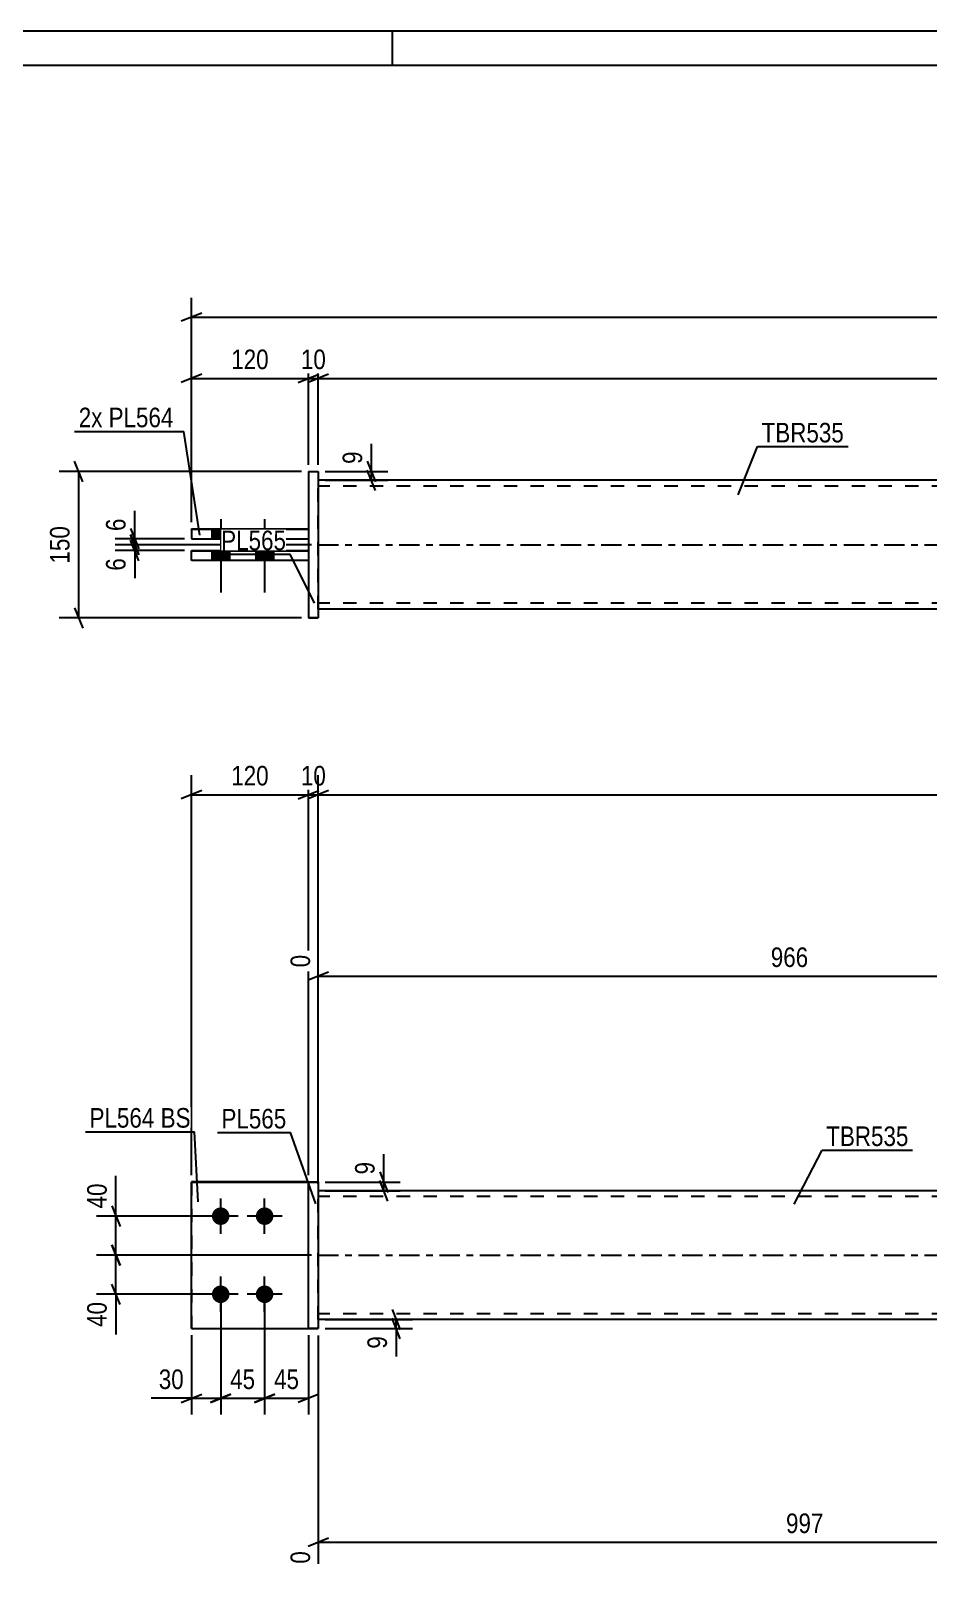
# Model space of a CAD drawing. Header units: millimetres. Extents: x 0 to 594, y 0 to 420.
# Drawn here: x 121.1 to 252.6, y 191.5 to 420 of the extents above; entities that cross this region are included whole.
import ezdxf

# ---------------------------------------------------------------- set-up
doc = ezdxf.new("R2010")
doc.units = ezdxf.units.MM
doc.linetypes.add('DXK_LINE_DOT2', pattern=[3.9198, 1.9599, -1.9599])
doc.linetypes.add('DXK_LINE_DOT3', pattern=[5.9187, 2.979, -0.9799, 0.9799, -0.9799])
doc.styles.add('Arial Narrow', font='ARIALN.TTF', dxfattribs={"height": 0.2})

# ---------------------------------------------------------------- blocks, each defined once
blk = doc.blocks.new('Unknown-585696697-1128')
at = {"color": 5, "linetype": 'Continuous'}
for p, q in [((594, 420), (0, 420)), ((174, 415), (174, 420)), ((589, 415), (5, 415))]:
    blk.add_line(p, q, dxfattribs=at)
blk = doc.blocks.new('Part-585696697-2000 - 1994')
at = {"color": 2, "linetype": 'Continuous'}
for p, q in [((501.93, 250.29), (163.15, 250.29)), ((501.93, 231.43), (163.15, 231.43))]:
    blk.add_line(p, q, dxfattribs=at)
at = {"color": 7, "linetype": 'DXK_LINE_DOT2'}
for p, q in [((163.15, 231.43), (163.15, 250.29)), ((501.93, 249.43), (163.15, 249.43)), ((501.93, 232.29), (163.15, 232.29))]:
    blk.add_line(p, q, dxfattribs=at)
at = {"color": 7, "linetype": 'DXK_LINE_DOT3'}
blk.add_line((163.15, 240.86), (501.93, 240.86), dxfattribs=at)
blk = doc.blocks.new('Part-585696697-2017 - 1994')
at = {"color": 2, "linetype": 'Continuous'}
for p, q in [((144.58, 230.14), (144.58, 251.57)), ((144.58, 251.57), (161.72, 251.57)), ((161.72, 251.57), (144.58, 251.57)), ((161.72, 251.57), (161.72, 251.56)), ((144.58, 230.14), (161.72, 230.14))]:
    blk.add_line(p, q, dxfattribs=at)
at = {"color": 7, "linetype": 'DXK_LINE_DOT2'}
for p, q in [((144.58, 251.57), (144.58, 251.57)), ((144.58, 251.57), (144.58, 251.57)), ((161.72, 251.57), (161.72, 251.57)), ((161.72, 251.57), (161.72, 251.57)), ((161.72, 230.14), (161.72, 251.56)), ((144.58, 230.14), (144.58, 230.14)), ((144.58, 230.14), (161.72, 230.14)), ((161.72, 230.14), (161.72, 230.14))]:
    blk.add_line(p, q, dxfattribs=at)
blk = doc.blocks.new('Part-585696697-2022 - 1994')
at = {"color": 2, "linetype": 'Continuous'}
for p, q in [((161.72, 251.58), (144.58, 251.58)), ((144.58, 251.57), (144.58, 251.57)), ((144.58, 251.57), (161.72, 251.57)), ((161.72, 251.57), (161.72, 251.57))]:
    blk.add_line(p, q, dxfattribs=at)
at = {"color": 7, "linetype": 'DXK_LINE_DOT2'}
for p, q in [((144.58, 251.58), (144.58, 230.15)), ((161.72, 230.15), (161.72, 251.58)), ((144.58, 230.15), (144.58, 230.15)), ((144.58, 230.15), (161.72, 230.15)), ((144.58, 230.15), (161.72, 230.15)), ((161.72, 230.15), (161.72, 230.15))]:
    blk.add_line(p, q, dxfattribs=at)
blk = doc.blocks.new('Part-585696697-2027 - 1994')
at = {"color": 2, "linetype": 'Continuous'}
for p, q in [((161.72, 251.59), (163.15, 251.59)), ((161.72, 230.13), (161.72, 251.59)), ((161.72, 251.56), (163.15, 251.56)), ((163.15, 251.56), (163.15, 251.59)), ((163.15, 251.59), (163.15, 251.56)), ((163.15, 251.56), (163.15, 230.13)), ((161.72, 230.13), (163.15, 230.13))]:
    blk.add_line(p, q, dxfattribs=at)
at = {"color": 7, "linetype": 'DXK_LINE_DOT2'}
blk.add_line((161.72, 230.16), (163.15, 230.16), dxfattribs=at)
blk = doc.blocks.new('Bolt-585696697-2034 - 1994')
at = {"linetype": 'Continuous'}
for points in [[(148.87, 247.86), (149.13, 247.83), (149.39, 247.74), (149.62, 247.61), (149.82, 247.43), (149.98, 247.21), (150.09, 246.97), (150.15, 246.7), (150.15, 246.44), (150.09, 246.17), (149.98, 245.93), (149.82, 245.71), (149.62, 245.53), (149.39, 245.39), (149.13, 245.31), (148.87, 245.28), (148.6, 245.31), (148.34, 245.39), (148.11, 245.53), (147.91, 245.71), (147.75, 245.93), (147.64, 246.17), (147.59, 246.44), (147.59, 246.7), (147.64, 246.97), (147.75, 247.21), (147.91, 247.43), (148.11, 247.61), (148.34, 247.74), (148.6, 247.83)], [(155.3, 247.86), (155.56, 247.83), (155.82, 247.74), (156.05, 247.61), (156.25, 247.43), (156.41, 247.21), (156.52, 246.97), (156.57, 246.7), (156.57, 246.44), (156.52, 246.17), (156.41, 245.93), (156.25, 245.71), (156.05, 245.53), (155.82, 245.39), (155.56, 245.31), (155.3, 245.28), (155.03, 245.31), (154.77, 245.39), (154.54, 245.53), (154.34, 245.71), (154.18, 245.93), (154.07, 246.17), (154.02, 246.44), (154.02, 246.7), (154.07, 246.97), (154.18, 247.21), (154.34, 247.43), (154.54, 247.61), (154.77, 247.74), (155.03, 247.83)], [(148.87, 236.43), (149.13, 236.4), (149.39, 236.32), (149.62, 236.18), (149.82, 236), (149.98, 235.78), (150.09, 235.54), (150.15, 235.28), (150.15, 235.01), (150.09, 234.74), (149.98, 234.5), (149.82, 234.28), (149.62, 234.1), (149.39, 233.97), (149.13, 233.88), (148.87, 233.86), (148.6, 233.88), (148.34, 233.97), (148.11, 234.1), (147.91, 234.28), (147.75, 234.5), (147.64, 234.74), (147.59, 235.01), (147.59, 235.28), (147.64, 235.54), (147.75, 235.78), (147.91, 236), (148.11, 236.18), (148.34, 236.32), (148.6, 236.4)], [(155.3, 236.43), (155.56, 236.4), (155.82, 236.32), (156.05, 236.18), (156.25, 236), (156.41, 235.78), (156.52, 235.54), (156.57, 235.28), (156.57, 235.01), (156.52, 234.74), (156.41, 234.5), (156.25, 234.28), (156.05, 234.1), (155.82, 233.97), (155.56, 233.88), (155.3, 233.86), (155.03, 233.88), (154.77, 233.97), (154.54, 234.1), (154.34, 234.28), (154.18, 234.5), (154.07, 234.74), (154.02, 235.01), (154.02, 235.28), (154.07, 235.54), (154.18, 235.78), (154.34, 236), (154.54, 236.18), (154.77, 236.32), (155.03, 236.4)]]:
    blk.add_hatch(color=1, dxfattribs=at).paths.add_polyline_path(points)
at = {"color": 1, "linetype": 'Continuous'}
for p, q in [((148.87, 244), (148.87, 249.14)), ((155.3, 244), (155.3, 249.14)), ((151.44, 246.57), (146.3, 246.57)), ((157.87, 246.57), (152.72, 246.57)), ((148.87, 232.57), (148.87, 237.72)), ((155.3, 232.57), (155.3, 237.72)), ((151.44, 235.14), (146.3, 235.14)), ((157.87, 235.14), (152.72, 235.14))]:
    blk.add_line(p, q, dxfattribs=at)
blk = doc.blocks.new('Part-585696697-1714 - 1676')
at = {"color": 2, "linetype": 'Continuous'}
for p, q in [((144.58, 347.12), (144.58, 347.15)), ((144.58, 347.15), (144.58, 345.69)), ((144.58, 347.15), (161.72, 347.15)), ((144.58, 347.12), (161.72, 347.12)), ((144.58, 345.69), (161.72, 345.69)), ((161.72, 347.12), (161.72, 345.69))]:
    blk.add_line(p, q, dxfattribs=at)
at = {"color": 7, "linetype": 'DXK_LINE_DOT2'}
for p, q in [((144.58, 345.72), (161.72, 345.72)), ((161.72, 347.15), (161.72, 347.12)), ((161.72, 347.12), (161.72, 347.15))]:
    blk.add_line(p, q, dxfattribs=at)
blk = doc.blocks.new('Bolt-585696697-1689 - 1676')
at = {"linetype": 'Continuous'}
for points in [[(147.58, 345.71), (150.15, 345.71), (150.15, 347.14), (147.58, 347.14)], [(147.58, 345.7), (150.15, 345.7), (150.15, 347.12), (147.58, 347.12)], [(154.01, 345.71), (156.58, 345.71), (156.58, 347.14), (154.01, 347.14)], [(154.01, 345.7), (156.58, 345.7), (156.58, 347.12), (154.01, 347.12)], [(147.58, 342.57), (150.15, 342.57), (150.15, 344), (147.58, 344)], [(147.58, 342.55), (150.15, 342.55), (150.15, 343.98), (147.58, 343.98)], [(154.01, 342.57), (156.58, 342.57), (156.58, 344), (154.01, 344)], [(154.01, 342.55), (156.58, 342.55), (156.58, 343.98), (154.01, 343.98)]]:
    blk.add_hatch(color=1, dxfattribs=at).paths.add_polyline_path(points)
at = {"color": 1, "linetype": 'Continuous'}
for p, q in [((148.87, 348.57), (148.87, 337.86)), ((148.87, 348.55), (148.87, 337.84)), ((155.3, 348.57), (155.3, 337.86)), ((155.3, 348.55), (155.3, 337.84)), ((147.58, 347.14), (147.58, 345.71)), ((147.58, 347.12), (147.58, 345.7)), ((150.15, 347.14), (150.15, 345.71)), ((150.15, 347.12), (150.15, 345.7)), ((154.01, 347.14), (154.01, 345.71)), ((154.01, 347.12), (154.01, 345.7)), ((156.58, 347.14), (156.58, 345.71)), ((156.58, 347.12), (156.58, 345.7)), ((147.58, 344), (147.58, 342.57)), ((147.58, 343.98), (147.58, 342.55)), ((150.15, 344), (150.15, 342.57)), ((150.15, 343.98), (150.15, 342.55)), ((154.01, 344), (154.01, 342.57)), ((154.01, 343.98), (154.01, 342.55)), ((156.58, 344), (156.58, 342.57)), ((156.58, 343.98), (156.58, 342.55))]:
    blk.add_line(p, q, dxfattribs=at)
blk = doc.blocks.new('Part-585696697-1699 - 1676')
at = {"color": 2, "linetype": 'Continuous'}
for p, q in [((161.72, 355.58), (163.15, 355.58)), ((161.72, 355.58), (161.72, 334.12)), ((161.72, 355.55), (163.15, 355.55)), ((163.15, 355.55), (163.15, 355.58)), ((163.15, 355.58), (163.15, 334.12)), ((163.15, 334.12), (161.72, 334.12))]:
    blk.add_line(p, q, dxfattribs=at)
at = {"color": 7, "linetype": 'DXK_LINE_DOT2'}
for p, q in [((161.72, 334.15), (163.15, 334.15)), ((161.72, 334.12), (161.72, 334.15))]:
    blk.add_line(p, q, dxfattribs=at)
blk = doc.blocks.new('Part-585696697-1749 - 1676')
at = {"color": 2, "linetype": 'Continuous'}
for p, q in [((501.93, 354.28), (163.15, 354.28)), ((501.93, 335.42), (163.15, 335.42))]:
    blk.add_line(p, q, dxfattribs=at)
at = {"color": 7, "linetype": 'DXK_LINE_DOT2'}
for p, q in [((163.15, 335.42), (163.15, 354.28)), ((501.93, 353.42), (163.15, 353.42)), ((501.93, 336.28), (163.15, 336.28))]:
    blk.add_line(p, q, dxfattribs=at)
at = {"color": 7, "linetype": 'DXK_LINE_DOT3'}
blk.add_line((163.15, 344.85), (501.93, 344.85), dxfattribs=at)
blk = doc.blocks.new('Part-585696697-1776 - 1676')
at = {"color": 2, "linetype": 'Continuous'}
for p, q in [((144.58, 342.55), (144.58, 344.01)), ((144.58, 344.01), (161.72, 344.01)), ((144.58, 343.97), (161.72, 343.97)), ((161.72, 343.97), (161.72, 342.55)), ((161.72, 342.55), (144.58, 342.55))]:
    blk.add_line(p, q, dxfattribs=at)
at = {"color": 7, "linetype": 'DXK_LINE_DOT2'}
for p, q in [((161.72, 343.97), (161.72, 344.01)), ((161.72, 344.01), (161.72, 343.97)), ((144.58, 342.58), (161.72, 342.58))]:
    blk.add_line(p, q, dxfattribs=at)
blk = doc.blocks.new('StraightDimension-585696697-2291 - 1994')
at = {"color": 7, "linetype": 'Continuous'}
for p, q in [((164.15, 231.43), (176.96, 231.43)), ((173.96, 232.93), (175.16, 229.93)), ((175.16, 228.63), (173.96, 231.63)), ((174.56, 230.13), (174.56, 231.43)), ((164.15, 230.13), (176.96, 230.13))]:
    blk.add_line(p, q, dxfattribs=at)
at = {"color": 0}
blk.add_wipeout([(173.81, 229.6), (169.61, 229.6), (169.61, 226.58), (173.81, 226.58)], dxfattribs=at)
at = {"color": 7, "linetype": 'Continuous'}
blk.add_line((174.56, 230.13), (174.56, 226.05), dxfattribs=at)
blk.add_line((174.56, 230.13), (174.56, 226.05), dxfattribs=at)
at = {"color": 3, "style": 'Arial Narrow'}
blk.add_text('9', height=2.86, rotation=90.0002, dxfattribs=at).set_placement((173.21, 227.18))
blk = doc.blocks.new('StraightDimension-585696697-2366 - 1994')
at = {"color": 7, "linetype": 'Continuous'}
for p, q in [((148.87, 234.14), (148.87, 217.52)), ((155.3, 234.14), (155.3, 217.52)), ((147.37, 219.32), (150.37, 220.52)), ((148.87, 219.92), (155.3, 219.92)), ((156.8, 220.52), (153.8, 219.32))]:
    blk.add_line(p, q, dxfattribs=at)
at = {"color": 0}
blk.add_wipeout([(154.51, 220.67), (154.51, 224.87), (149.65, 224.87), (149.65, 220.67)], dxfattribs=at)
at = {"color": 3, "style": 'Arial Narrow'}
blk.add_text('45', height=2.863, dxfattribs=at).set_placement((150.25, 221.27))
blk = doc.blocks.new('StraightDimension-585696697-2044 - 1994')
at = {"color": 7, "linetype": 'Continuous'}
for p, q in [((144.58, 252.57), (144.58, 311.11)), ((161.72, 252.57), (161.72, 311.11)), ((146.08, 308.86), (143.08, 307.66)), ((160.22, 307.66), (163.22, 308.86)), ((144.58, 308.26), (161.72, 308.26))]:
    blk.add_line(p, q, dxfattribs=at)
at = {"color": 0}
blk.add_wipeout([(156.49, 309.01), (156.49, 313.21), (149.81, 313.21), (149.81, 309.01)], dxfattribs=at)
at = {"color": 3, "style": 'Arial Narrow'}
blk.add_text('120', height=2.863, dxfattribs=at).set_placement((150.41, 309.61))
blk = doc.blocks.new('StraightDimension-585696697-2066 - 1994')
at = {"color": 7, "linetype": 'Continuous'}
for p, q in [((161.72, 252.57), (161.72, 311.11)), ((163.15, 252.56), (163.15, 311.11)), ((160.22, 307.66), (163.22, 308.86)), ((164.65, 308.86), (161.65, 307.66)), ((161.72, 308.26), (163.15, 308.26))]:
    blk.add_line(p, q, dxfattribs=at)
at = {"color": 0}
blk.add_wipeout([(164.87, 309.01), (164.87, 313.21), (160.01, 313.21), (160.01, 309.01)], dxfattribs=at)
at = {"color": 3, "style": 'Arial Narrow'}
blk.add_text('10', height=2.863, dxfattribs=at).set_placement((160.61, 309.61))
blk = doc.blocks.new('StraightDimension-585696697-2340 - 1994')
at = {"color": 7, "linetype": 'Continuous'}
for p, q in [((163.15, 229.13), (163.15, 195.71)), ((305.64, 230.43), (305.64, 192.05)), ((164.65, 199.44), (161.65, 198.24)), ((304.14, 198.24), (307.14, 199.44)), ((163.15, 198.84), (305.64, 198.84))]:
    blk.add_line(p, q, dxfattribs=at)
at = {"color": 0}
blk.add_wipeout([(237.74, 199.59), (237.74, 203.79), (231.05, 203.79), (231.05, 199.59)], dxfattribs=at)
at = {"color": 0, "linetype": 'Continuous'}
for points in [[(162.55, 198.14), (158.35, 198.14), (158.35, 195.11), (162.55, 195.11)], [(305.04, 198.14), (300.84, 198.14), (300.84, 191.45), (305.04, 191.45)]]:
    blk.add_wipeout(points, dxfattribs=at)
at = {"color": 3, "style": 'Arial Narrow'}
blk.add_text('997', height=2.863, dxfattribs=at).set_placement((231.65, 200.19))
at = {"color": 3, "linetype": 'Continuous', "style": 'Arial Narrow'}
for s, height, p in [('0', 2.86, (161.95, 195.71)), ('997', 2.863, (304.44, 192.05))]:
    blk.add_text(s, height=height, rotation=90.0002, dxfattribs=at).set_placement(p)
blk = doc.blocks.new('StraightDimension-585696697-2083 - 1994')
at = {"color": 7, "linetype": 'Continuous'}
for p, q in [((163.15, 252.56), (163.15, 311.11)), ((164.65, 308.86), (161.65, 307.66)), ((163.15, 308.26), (501.93, 308.26))]:
    blk.add_line(p, q, dxfattribs=at)
blk = doc.blocks.new('StraightDimension-585696697-2255 - 1994')
at = {"color": 7, "linetype": 'Continuous'}
for p, q in [((132.92, 242.36), (134.12, 239.36)), ((162.15, 240.86), (130.67, 240.86)), ((133.52, 235.14), (133.52, 240.86)), ((134.12, 233.64), (132.92, 236.64)), ((147.87, 235.14), (130.67, 235.14))]:
    blk.add_line(p, q, dxfattribs=at)
at = {"color": 0}
blk.add_wipeout([(132.77, 234.62), (128.57, 234.62), (128.57, 229.76), (132.77, 229.76)], dxfattribs=at)
at = {"color": 7, "linetype": 'Continuous'}
blk.add_line((133.52, 235.14), (133.52, 229.24), dxfattribs=at)
blk.add_line((133.52, 235.14), (133.52, 229.24), dxfattribs=at)
at = {"color": 3, "style": 'Arial Narrow'}
blk.add_text('40', height=2.863, rotation=90.0002, dxfattribs=at).set_placement((132.17, 230.36))
blk = doc.blocks.new('StraightDimension-585696697-2268 - 1994')
at = {"color": 7, "linetype": 'Continuous'}
for p, q in [((132.92, 248.07), (134.12, 245.07)), ((147.87, 246.57), (130.67, 246.57)), ((133.52, 240.86), (133.52, 246.57)), ((134.12, 239.36), (132.92, 242.36)), ((162.15, 240.86), (130.67, 240.86))]:
    blk.add_line(p, q, dxfattribs=at)
at = {"color": 0}
blk.add_wipeout([(132.77, 251.95), (128.57, 251.95), (128.57, 247.1), (132.77, 247.1)], dxfattribs=at)
at = {"color": 7, "linetype": 'Continuous'}
blk.add_line((133.52, 246.57), (133.52, 252.48), dxfattribs=at)
blk.add_line((133.52, 246.57), (133.52, 252.48), dxfattribs=at)
at = {"color": 3, "style": 'Arial Narrow'}
blk.add_text('40', height=2.863, rotation=90.0002, dxfattribs=at).set_placement((132.17, 247.7))
blk = doc.blocks.new('StraightDimension-585696697-2353 - 1994')
at = {"color": 7, "linetype": 'Continuous'}
for p, q in [((155.3, 234.14), (155.3, 217.52)), ((161.72, 229.15), (161.72, 217.52)), ((153.8, 219.32), (156.8, 220.52)), ((155.3, 219.92), (161.72, 219.92)), ((163.22, 220.52), (160.22, 219.32))]:
    blk.add_line(p, q, dxfattribs=at)
at = {"color": 0}
blk.add_wipeout([(160.94, 220.67), (160.94, 224.87), (156.08, 224.87), (156.08, 220.67)], dxfattribs=at)
at = {"color": 3, "style": 'Arial Narrow'}
blk.add_text('45', height=2.863, dxfattribs=at).set_placement((156.68, 221.27))
blk = doc.blocks.new('StraightDimension-585696697-2282 - 1994')
at = {"color": 7, "linetype": 'Continuous'}
for p, q in [((164.15, 251.56), (175.15, 251.56)), ((172.15, 253.06), (173.35, 250.06)), ((173.35, 248.79), (172.15, 251.79)), ((172.75, 250.29), (172.75, 251.56)), ((164.15, 250.29), (175.15, 250.29))]:
    blk.add_line(p, q, dxfattribs=at)
at = {"color": 0}
blk.add_wipeout([(172, 255.11), (167.8, 255.11), (167.8, 252.08), (172, 252.08)], dxfattribs=at)
at = {"color": 7, "linetype": 'Continuous'}
blk.add_line((172.75, 251.56), (172.75, 255.64), dxfattribs=at)
blk.add_line((172.75, 251.56), (172.75, 255.64), dxfattribs=at)
at = {"color": 3, "style": 'Arial Narrow'}
blk.add_text('9', height=2.86, rotation=90.0002, dxfattribs=at).set_placement((171.4, 252.68))
blk = doc.blocks.new('StraightDimension-585696697-2373 - 1994')
at = {"color": 7, "linetype": 'Continuous'}
for p, q in [((148.87, 234.14), (148.87, 217.52)), ((144.58, 229.15), (144.58, 217.52)), ((143.08, 219.32), (146.08, 220.52)), ((144.58, 219.92), (148.87, 219.92)), ((150.37, 220.52), (147.37, 219.32))]:
    blk.add_line(p, q, dxfattribs=at)
at = {"color": 0}
blk.add_wipeout([(144.06, 220.67), (144.06, 224.87), (139.2, 224.87), (139.2, 220.67)], dxfattribs=at)
at = {"color": 7, "linetype": 'Continuous'}
blk.add_line((144.58, 219.92), (138.68, 219.92), dxfattribs=at)
blk.add_line((144.58, 219.92), (138.68, 219.92), dxfattribs=at)
at = {"color": 3, "style": 'Arial Narrow'}
blk.add_text('30', height=2.863, dxfattribs=at).set_placement((139.8, 221.27))
blk = doc.blocks.new('StraightDimension-585696697-2384 - 1994')
at = {"color": 7, "linetype": 'Continuous'}
for p, q in [((301.17, 251.29), (301.17, 292.98)), ((163.15, 251.29), (163.15, 284.82)), ((164.65, 282.29), (161.65, 281.09)), ((163.15, 281.69), (301.17, 281.69)), ((299.67, 281.09), (302.67, 282.29))]:
    blk.add_line(p, q, dxfattribs=at)
at = {"color": 0, "linetype": 'Continuous'}
for points in [[(300.57, 293.58), (296.37, 293.58), (296.37, 286.89), (300.57, 286.89)], [(162.55, 285.42), (158.35, 285.42), (158.35, 282.39), (162.55, 282.39)]]:
    blk.add_wipeout(points, dxfattribs=at)
at = {"color": 0}
blk.add_wipeout([(235.5, 282.44), (235.5, 286.64), (228.82, 286.64), (228.82, 282.44)], dxfattribs=at)
at = {"color": 3, "linetype": 'Continuous', "style": 'Arial Narrow'}
for s, height, p in [('966', 2.863, (299.97, 287.49)), ('0', 2.86, (161.95, 282.99))]:
    blk.add_text(s, height=height, rotation=90.0002, dxfattribs=at).set_placement(p)
at = {"color": 3, "style": 'Arial Narrow'}
blk.add_text('966', height=2.863, dxfattribs=at).set_placement((229.42, 283.04))
blk = doc.blocks.new('StraightDimension-585696697-1778 - 1676')
at = {"color": 7, "linetype": 'Continuous'}
for p, q in [((170.33, 357.05), (171.53, 354.05)), ((164.15, 355.55), (173.33, 355.55)), ((164.15, 354.28), (173.33, 354.28)), ((171.53, 352.78), (170.33, 355.78)), ((170.93, 354.28), (170.93, 355.55))]:
    blk.add_line(p, q, dxfattribs=at)
at = {"color": 0}
blk.add_wipeout([(170.18, 359.1), (165.98, 359.1), (165.98, 356.07), (170.18, 356.07)], dxfattribs=at)
at = {"color": 7, "linetype": 'Continuous'}
blk.add_line((170.93, 355.55), (170.93, 359.62), dxfattribs=at)
blk.add_line((170.93, 355.55), (170.93, 359.62), dxfattribs=at)
at = {"color": 3, "style": 'Arial Narrow'}
blk.add_text('9', height=2.86, rotation=90.0002, dxfattribs=at).set_placement((169.58, 356.67))
blk = doc.blocks.new('StraightDimension-585696697-1872 - 1676')
at = {"color": 7, "linetype": 'Continuous'}
for p, q in [((144.58, 348.15), (144.58, 381)), ((146.08, 378.75), (143.08, 377.55)), ((144.58, 378.15), (520.5, 378.15))]:
    blk.add_line(p, q, dxfattribs=at)
blk = doc.blocks.new('StraightDimension-585696697-1892 - 1676')
at = {"color": 7, "linetype": 'Continuous'}
for p, q in [((128.68, 354.05), (127.48, 357.05)), ((160.72, 355.55), (125.23, 355.55)), ((128.08, 334.12), (128.08, 355.55)), ((160.72, 334.12), (125.23, 334.12)), ((127.48, 335.62), (128.68, 332.62))]:
    blk.add_line(p, q, dxfattribs=at)
at = {"color": 0}
blk.add_wipeout([(127.33, 348.17), (123.13, 348.17), (123.13, 341.49), (127.33, 341.49)], dxfattribs=at)
at = {"color": 3, "style": 'Arial Narrow'}
blk.add_text('150', height=2.863, rotation=90.0002, dxfattribs=at).set_placement((126.73, 342.09))
blk = doc.blocks.new('StraightDimension-585696697-1919 - 1676')
at = {"color": 7, "linetype": 'Continuous'}
for p, q in [((143.58, 345.72), (133.43, 345.72)), ((135.68, 347.22), (136.88, 344.22)), ((136.88, 343.35), (135.68, 346.35)), ((136.28, 344.85), (136.28, 345.72)), ((162.15, 344.85), (133.43, 344.85))]:
    blk.add_line(p, q, dxfattribs=at)
at = {"color": 0}
blk.add_wipeout([(135.53, 349.27), (131.33, 349.27), (131.33, 346.25), (135.53, 346.25)], dxfattribs=at)
at = {"color": 7, "linetype": 'Continuous'}
blk.add_line((136.28, 345.72), (136.28, 349.8), dxfattribs=at)
blk.add_line((136.28, 345.72), (136.28, 349.8), dxfattribs=at)
at = {"color": 3, "style": 'Arial Narrow'}
blk.add_text('6', height=2.86, rotation=90.0002, dxfattribs=at).set_placement((134.93, 346.85))
blk = doc.blocks.new('StraightDimension-585696697-1841 - 1676')
at = {"color": 7, "linetype": 'Continuous'}
for p, q in [((163.15, 356.55), (163.15, 372.04)), ((164.65, 369.79), (161.65, 368.59)), ((163.15, 369.19), (501.93, 369.19))]:
    blk.add_line(p, q, dxfattribs=at)
blk = doc.blocks.new('StraightDimension-585696697-1851 - 1676')
at = {"color": 7, "linetype": 'Continuous'}
for p, q in [((144.58, 348.15), (144.58, 372.04)), ((161.72, 356.55), (161.72, 372.04)), ((146.08, 369.79), (143.08, 368.59)), ((144.58, 369.19), (161.72, 369.19)), ((160.22, 368.59), (163.22, 369.79))]:
    blk.add_line(p, q, dxfattribs=at)
at = {"color": 0}
blk.add_wipeout([(156.49, 369.94), (156.49, 374.14), (149.81, 374.14), (149.81, 369.94)], dxfattribs=at)
at = {"color": 3, "style": 'Arial Narrow'}
blk.add_text('120', height=2.863, dxfattribs=at).set_placement((150.41, 370.54))
blk = doc.blocks.new('StraightDimension-585696697-1861 - 1676')
at = {"color": 7, "linetype": 'Continuous'}
for p, q in [((161.72, 356.55), (161.72, 372.04)), ((163.15, 356.55), (163.15, 372.04)), ((160.22, 368.59), (163.22, 369.79)), ((164.65, 369.79), (161.65, 368.59)), ((161.72, 369.19), (163.15, 369.19))]:
    blk.add_line(p, q, dxfattribs=at)
at = {"color": 0}
blk.add_wipeout([(164.87, 369.94), (164.87, 374.14), (160.01, 374.14), (160.01, 369.94)], dxfattribs=at)
at = {"color": 3, "style": 'Arial Narrow'}
blk.add_text('10', height=2.863, dxfattribs=at).set_placement((160.61, 370.54))
blk = doc.blocks.new('StraightDimension-585696697-1903 - 1676')
at = {"color": 7, "linetype": 'Continuous'}
for p, q in [((135.68, 346.35), (136.88, 343.35)), ((136.88, 342.51), (135.68, 345.51)), ((162.15, 344.85), (133.43, 344.85)), ((143.58, 344.01), (133.43, 344.01)), ((136.28, 344.01), (136.28, 344.85))]:
    blk.add_line(p, q, dxfattribs=at)
at = {"color": 0}
blk.add_wipeout([(135.53, 343.48), (131.33, 343.48), (131.33, 340.45), (135.53, 340.45)], dxfattribs=at)
at = {"color": 7, "linetype": 'Continuous'}
blk.add_line((136.28, 344.01), (136.28, 339.93), dxfattribs=at)
blk.add_line((136.28, 344.01), (136.28, 339.93), dxfattribs=at)
at = {"color": 3, "style": 'Arial Narrow'}
blk.add_text('6', height=2.86, rotation=90.0002, dxfattribs=at).set_placement((134.93, 341.05))
blk = doc.blocks.new('Mark-585696697-1996 - 1994')
at = {"color": 0}
blk.add_wipeout([(249.59, 256.84), (249.59, 259.84), (237.54, 259.84), (237.54, 256.84)], dxfattribs=at)
blk.add_wipeout([(249.59, 256.84), (249.59, 259.84), (237.54, 259.84), (237.54, 256.84)], dxfattribs=at)
at = {"color": 30, "linetype": 'Continuous'}
for p, q in [((232.86, 248.34), (236.94, 256.24)), ((236.94, 256.24), (250.19, 256.24))]:
    blk.add_line(p, q, dxfattribs=at)
at = {"color": 3, "style": 'Arial Narrow'}
blk.add_text('TBR535', height=2.863, dxfattribs=at).set_placement((237.54, 256.84))
blk = doc.blocks.new('MarkSet-585696697-2462 - 1994')
at = {"color": 0}
blk.add_wipeout([(139.17, 259.53), (139.17, 262.53), (129.66, 262.53), (129.66, 259.53)], dxfattribs=at)
blk.add_wipeout([(139.17, 259.53), (139.17, 262.53), (129.66, 262.53), (129.66, 259.53)], dxfattribs=at)
blk.add_wipeout([(144.45, 259.53), (144.45, 262.53), (140.07, 262.53), (140.07, 259.53)], dxfattribs=at)
blk.add_wipeout([(144.45, 259.53), (144.45, 262.53), (140.07, 262.53), (140.07, 259.53)], dxfattribs=at)
at = {"color": 30, "linetype": 'Continuous'}
for p in [(129.06, 258.93), (145.59, 248.65)]:
    blk.add_line(p, (145.05, 258.93), dxfattribs=at)
at = {"color": 3, "style": 'Arial Narrow'}
for s, p in [('PL564', (129.66, 259.53)), ('BS', (140.07, 259.53))]:
    blk.add_text(s, height=2.863, dxfattribs=at).set_placement(p)
blk = doc.blocks.new('Mark-585696697-2023 - 1994')
at = {"color": 0}
blk.add_wipeout([(158.49, 259.41), (158.49, 262.41), (148.98, 262.41), (148.98, 259.41)], dxfattribs=at)
blk.add_wipeout([(158.49, 259.41), (158.49, 262.41), (148.98, 262.41), (148.98, 259.41)], dxfattribs=at)
at = {"color": 30, "linetype": 'Continuous'}
for p in [(148.38, 258.81), (162.8, 248.37)]:
    blk.add_line(p, (159.09, 258.81), dxfattribs=at)
at = {"color": 3, "style": 'Arial Narrow'}
blk.add_text('PL565', height=2.863, dxfattribs=at).set_placement((148.98, 259.41))
blk = doc.blocks.new('MarkSet-585696697-1957 - 1676')
at = {"color": 30, "linetype": 'Continuous'}
blk.add_line((145.79, 346.25), (143.45, 361.44), dxfattribs=at)
at = {"color": 0}
blk.add_wipeout([(131.55, 362.04), (131.55, 365.04), (128.08, 365.04), (128.08, 362.04)], dxfattribs=at)
blk.add_wipeout([(131.55, 362.04), (131.55, 365.04), (128.08, 365.04), (128.08, 362.04)], dxfattribs=at)
blk.add_wipeout([(141.95, 362.04), (141.95, 365.04), (132.45, 365.04), (132.45, 362.04)], dxfattribs=at)
blk.add_wipeout([(141.95, 362.04), (141.95, 365.04), (132.45, 365.04), (132.45, 362.04)], dxfattribs=at)
at = {"color": 30, "linetype": 'Continuous'}
blk.add_line((127.48, 361.44), (143.45, 361.44), dxfattribs=at)
at = {"color": 3, "style": 'Arial Narrow'}
for s, p in [('2x', (128.08, 362.04)), ('PL564', (132.45, 362.04))]:
    blk.add_text(s, height=2.863, dxfattribs=at).set_placement(p)
blk = doc.blocks.new('Mark-585696697-1695 - 1676')
at = {"color": 0}
blk.add_wipeout([(158.44, 344.04), (158.44, 347.04), (148.94, 347.04), (148.94, 344.04)], dxfattribs=at)
blk.add_wipeout([(158.44, 344.04), (158.44, 347.04), (148.94, 347.04), (148.94, 344.04)], dxfattribs=at)
at = {"color": 30, "linetype": 'Continuous'}
for p in [(148.34, 343.44), (162.61, 336.3)]:
    blk.add_line(p, (159.04, 343.44), dxfattribs=at)
at = {"color": 3, "style": 'Arial Narrow'}
blk.add_text('PL565', height=2.863, dxfattribs=at).set_placement((148.94, 344.04))
blk = doc.blocks.new('Mark-585696697-1745 - 1676')
at = {"color": 0}
blk.add_wipeout([(240.13, 359.82), (240.13, 362.82), (228.08, 362.82), (228.08, 359.82)], dxfattribs=at)
blk.add_wipeout([(240.13, 359.82), (240.13, 362.82), (228.08, 362.82), (228.08, 359.82)], dxfattribs=at)
at = {"color": 30, "linetype": 'Continuous'}
for p, q in [((224.66, 352.15), (227.48, 359.22)), ((227.48, 359.22), (240.73, 359.22))]:
    blk.add_line(p, q, dxfattribs=at)
at = {"color": 3, "style": 'Arial Narrow'}
blk.add_text('TBR535', height=2.863, dxfattribs=at).set_placement((228.08, 359.82))

msp = doc.modelspace()

# ---------------------------------------------------------------- block references
for name in ['Unknown-585696697-1128', 'Part-585696697-1699 - 1676', 'Part-585696697-1749 - 1676', 'Bolt-585696697-1689 - 1676', 'Part-585696697-1714 - 1676', 'Part-585696697-1776 - 1676', 'Part-585696697-2022 - 1994', 'Part-585696697-2017 - 1994', 'Part-585696697-2027 - 1994', 'Part-585696697-2000 - 1994', 'Bolt-585696697-2034 - 1994']:
    msp.add_blockref(name, (0, 0))

# ---------------------------------------------------------------- next in the draw order: block references
for name in ['StraightDimension-585696697-1778 - 1676', 'StraightDimension-585696697-2044 - 1994', 'StraightDimension-585696697-2366 - 1994', 'StraightDimension-585696697-2291 - 1994']:
    msp.add_blockref(name, (0, 0))

# ---------------------------------------------------------------- next in the draw order: block references
for name in ['StraightDimension-585696697-1872 - 1676', 'StraightDimension-585696697-2066 - 1994', 'StraightDimension-585696697-2340 - 1994']:
    msp.add_blockref(name, (0, 0))

# ---------------------------------------------------------------- next in the draw order: block references
for name in ['StraightDimension-585696697-1892 - 1676', 'StraightDimension-585696697-2083 - 1994', 'StraightDimension-585696697-2255 - 1994']:
    msp.add_blockref(name, (0, 0))

# ---------------------------------------------------------------- next in the draw order: block references
for name in ['StraightDimension-585696697-1841 - 1676', 'StraightDimension-585696697-1919 - 1676', 'StraightDimension-585696697-2282 - 1994', 'StraightDimension-585696697-2268 - 1994', 'StraightDimension-585696697-2373 - 1994', 'StraightDimension-585696697-2353 - 1994']:
    msp.add_blockref(name, (0, 0))

# ---------------------------------------------------------------- next in the draw order: block references
for name in ['StraightDimension-585696697-1851 - 1676', 'Mark-585696697-1745 - 1676', 'StraightDimension-585696697-1903 - 1676', 'StraightDimension-585696697-2384 - 1994', 'MarkSet-585696697-2462 - 1994']:
    msp.add_blockref(name, (0, 0))

# ---------------------------------------------------------------- next in the draw order: block references
for name in ['StraightDimension-585696697-1861 - 1676', 'MarkSet-585696697-1957 - 1676', 'Mark-585696697-1695 - 1676', 'Mark-585696697-2023 - 1994', 'Mark-585696697-1996 - 1994']:
    msp.add_blockref(name, (0, 0))

doc.saveas('drawing.dxf')
